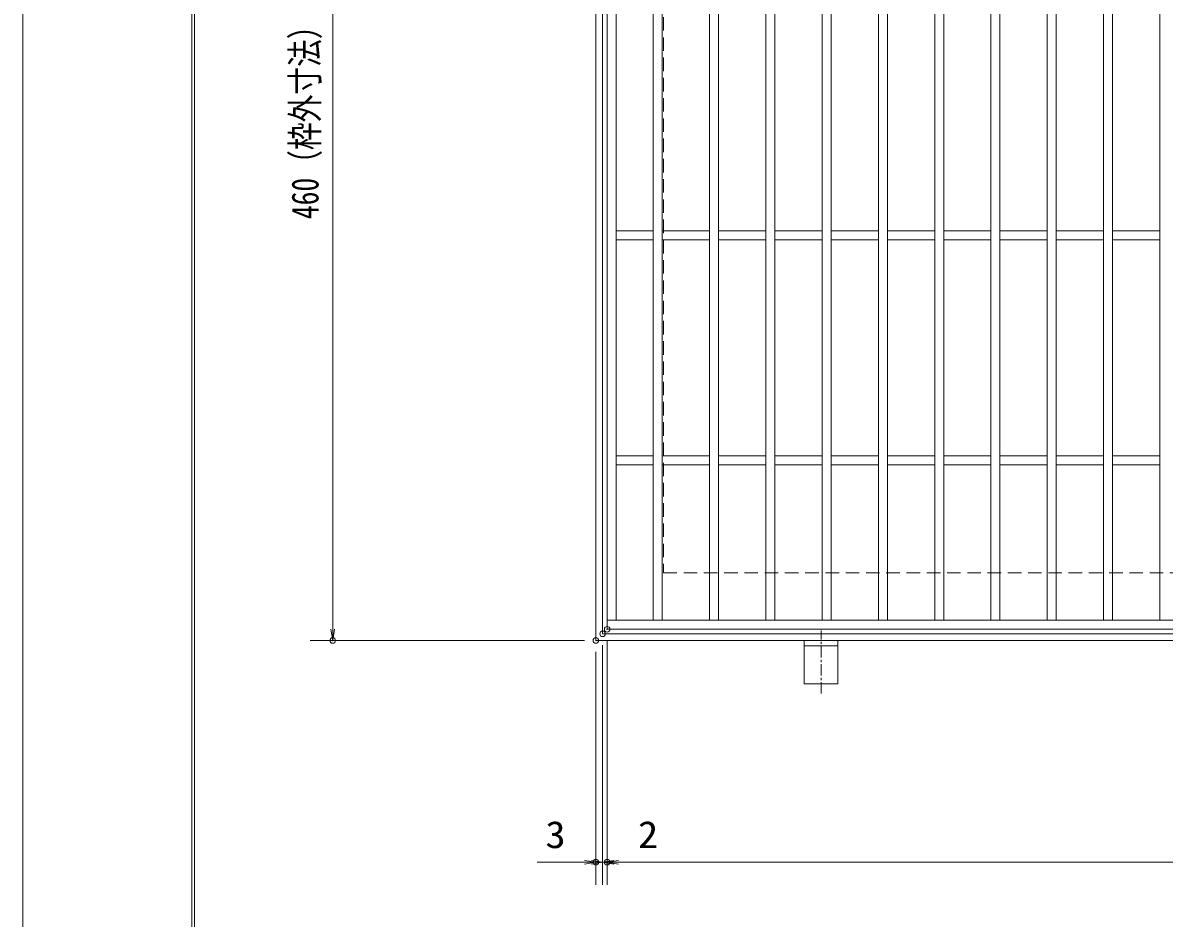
# Model space of a CAD drawing. Units: millimetres, scale not verified. Extents: x -1050 to 1050, y -742 to 742.
# Drawn here: x -1050 to -543, y -21 to 377 of the extents above; entities that cross this region are included whole.
import ezdxf
from ezdxf.enums import TextEntityAlignment as Align

# ---------------------------------------------------------------- set-up
doc = ezdxf.new("R2010")
doc.units = ezdxf.units.MM
doc.header["$LTSCALE"] = 5
doc.header["$PDMODE"] = 32
doc.header["$PDSIZE"] = 2.5
doc.linetypes.add('CHAIN1', pattern=[8, 5, -1, 1, -1])
doc.linetypes.add('DASHED1', pattern=[1.8, 1.2, -0.6])
for name, color, linetype, lineweight in [('0-0_7-図\u3000枠', 4, 'Continuous', 9), ('0-1_寸法注釈', 2, 'Continuous', 9), ('0-4_0', 2, 'Continuous', 9), ('0-5_DEFPOINTS', 134, 'Continuous', 9), ('0-6_枠', 7, 'Continuous', 9), ('0-7_蓋', 5, 'Continuous', 9), ('0-8_アンカー', 7, 'Continuous', 9), ('0-A_溝開口', 4, 'DASHED1', 9)]:
    doc.layers.add(name, color=color, linetype=linetype, lineweight=lineweight)
doc.styles.add('ＭＳ ゴシック', font='')
doc.styles.get('ＭＳ ゴシック').set_extended_font_data('MS Gothic')

# ---------------------------------------------------------------- blocks, each defined once
blk = doc.blocks.new('_OPEN')
at = {"layer": '0-4_0'}
blk.add_line((0, 0), (-5, 0), dxfattribs=at)
blk.add_lwpolyline([(-5, 0.833), (0, 0), (-5, -0.833)], dxfattribs=at)
blk = doc.blocks.new('A$C5D7C781A')
at = {"layer": '0-8_アンカー', "color": 6, "linetype": 'CHAIN1'}
blk.add_line((37.5, 140.11), (37.5, 0), dxfattribs=at)
at = {"layer": '0-8_アンカー'}
for p, q in [((0, 118.78), (0, 22.26)), ((0, 118.78), (75, 118.78)), ((75, 118.78), (75, 22.26)), ((75, 33.76), (0, 33.76)), ((0, 22.26), (75, 22.26))]:
    blk.add_line(p, q, dxfattribs=at)

msp = doc.modelspace()

# ---------------------------------------------------------------- linework, layer by layer
at = {"layer": '0-0_7-図\u3000枠'}
for p, q in [((-975, -692.5), (-975, 692.5)), ((-973.75, -691.25), (-973.75, 691.25))]:
    msp.add_line(p, q, dxfattribs=at)
at = {"layer": '0-1_寸法注釈'}
for p, q in [((-912.363, 557.475), (-912.363, 107.475)), ((-800.45, 102.475), (-922.363, 102.475)), ((-790.45, 102.475), (-790.45, -6.047)), ((-790.45, 102.475), (-790.45, -6.047)), ((-795.45, 97.475), (-795.45, -6.047)), ((-792.45, 100.475), (-792.45, -6.047)), ((-792.45, 100.475), (-792.45, -6.047)), ((-800.45, 3.953), (-821.563, 3.953)), ((-797.45, 3.953), (-802.45, 3.953)), ((-792.45, 3.953), (-795.45, 3.953)), ((-792.45, 3.953), (-790.45, 3.953)), ((-787.45, 3.953), (-782.45, 3.953)), ((-785.45, 3.953), (199.55, 3.953)), ((-785.45, 3.953), (-764.337, 3.953))]:
    msp.add_line(p, q, dxfattribs=at)
at = {"layer": '0-5_DEFPOINTS'}
msp.add_lwpolyline([(-1050, -742.5), (-1050, 742.5), (1050, 742.5), (1050, -742.5)], close=True, dxfattribs=at)
for p in [(-792.45, 105.475), (-790.45, 107.475), (-912.363, 102.475), (-795.45, 102.475), (-795.45, 102.475), (-795.45, 3.953), (-790.45, 3.953)]:
    msp.add_point(p, dxfattribs=at)
at = {"layer": '0-6_枠'}
for p, q in [((-795.45, 562.475), (-795.45, 102.475)), ((-792.45, 559.475), (-792.45, 105.475)), ((-795.45, 102.475), (409.55, 102.475)), ((-792.45, 105.475), (411.386, 105.475))]:
    msp.add_line(p, q, dxfattribs=at)
at = {"layer": '0-7_蓋'}
for p, q in [((-790.45, 107.475), (-790.45, 557.475)), ((-786.45, 111.475), (-786.45, 553.475)), ((-769.95, 553.475), (-769.95, 111.475)), ((-765.95, 553.475), (-765.95, 111.475)), ((-744.95, 553.475), (-744.95, 111.475)), ((-740.95, 553.475), (-740.95, 111.475)), ((-719.95, 553.475), (-719.95, 111.475)), ((-715.95, 553.475), (-715.95, 111.475)), ((-694.95, 553.475), (-694.95, 111.475)), ((-690.95, 553.475), (-690.95, 111.475)), ((-669.95, 553.475), (-669.95, 111.475)), ((-665.95, 553.475), (-665.95, 111.475)), ((-644.95, 553.475), (-644.95, 111.475)), ((-640.95, 553.475), (-640.95, 111.475)), ((-619.95, 553.475), (-619.95, 111.475)), ((-615.95, 553.475), (-615.95, 111.475)), ((-594.95, 553.475), (-594.95, 111.475)), ((-590.95, 553.475), (-590.95, 111.475)), ((-569.95, 553.475), (-569.95, 111.475)), ((-565.95, 553.475), (-565.95, 111.475)), ((-544.95, 553.475), (-544.95, 111.475)), ((-769.95, 284.475), (-786.45, 284.475)), ((-744.95, 284.475), (-765.95, 284.475)), ((-719.95, 284.475), (-740.95, 284.475)), ((-694.95, 284.475), (-715.95, 284.475)), ((-669.95, 284.475), (-690.95, 284.475)), ((-644.95, 284.475), (-665.95, 284.475)), ((-619.95, 284.475), (-640.95, 284.475)), ((-594.95, 284.475), (-615.95, 284.475)), ((-569.95, 284.475), (-590.95, 284.475)), ((-544.95, 284.475), (-565.95, 284.475)), ((-769.95, 280.475), (-786.45, 280.475)), ((-744.95, 280.475), (-765.95, 280.475)), ((-719.95, 280.475), (-740.95, 280.475)), ((-694.95, 280.475), (-715.95, 280.475)), ((-669.95, 280.475), (-690.95, 280.475)), ((-644.95, 280.475), (-665.95, 280.475)), ((-619.95, 280.475), (-640.95, 280.475)), ((-594.95, 280.475), (-615.95, 280.475)), ((-569.95, 280.475), (-590.95, 280.475)), ((-544.95, 280.475), (-565.95, 280.475)), ((-769.95, 184.475), (-786.45, 184.475)), ((-744.95, 184.475), (-765.95, 184.475)), ((-719.95, 184.475), (-740.95, 184.475)), ((-694.95, 184.475), (-715.95, 184.475)), ((-669.95, 184.475), (-690.95, 184.475)), ((-644.95, 184.475), (-665.95, 184.475)), ((-619.95, 184.475), (-640.95, 184.475)), ((-594.95, 184.475), (-615.95, 184.475)), ((-569.95, 184.475), (-590.95, 184.475)), ((-544.95, 184.475), (-565.95, 184.475)), ((-769.95, 180.475), (-786.45, 180.475)), ((-744.95, 180.475), (-765.95, 180.475)), ((-719.95, 180.475), (-740.95, 180.475)), ((-694.95, 180.475), (-715.95, 180.475)), ((-669.95, 180.475), (-690.95, 180.475)), ((-644.95, 180.475), (-665.95, 180.475)), ((-619.95, 180.475), (-640.95, 180.475)), ((-594.95, 180.475), (-615.95, 180.475)), ((-569.95, 180.475), (-590.95, 180.475)), ((-544.95, 180.475), (-565.95, 180.475)), ((-790.45, 111.475), (204.55, 111.475)), ((-790.45, 107.475), (204.55, 107.475))]:
    msp.add_line(p, q, dxfattribs=at)
at = {"layer": '0-7_蓋', "color": 7}
msp.add_point((-790.45, 107.475), dxfattribs=at)
at = {"layer": '0-A_溝開口'}
for p, q in [((-765.45, 532.475), (-765.45, 132.475)), ((-765.45, 132.475), (204.55, 132.475))]:
    msp.add_line(p, q, dxfattribs=at)

# ---------------------------------------------------------------- block references
at = {"layer": '0-1_寸法注釈'}
for p, rotation in [((-912.363, 102.475), 270), ((-792.45, 3.953), 180), ((-790.45, 3.953), 180), ((-790.45, 3.953), 180)]:
    msp.add_blockref('_OPEN', p, dxfattribs=dict(at, rotation=rotation))
for p in [(-795.45, 3.953), (-792.45, 3.953)]:
    msp.add_blockref('_OPEN', p, dxfattribs=at)
at = {"layer": '0-8_アンカー', "xscale": -0.2, "yscale": 0.2, "rotation": 180}
msp.add_blockref('A$C5D7C781A', (-702.95, 106.927), dxfattribs=at)

# ---------------------------------------------------------------- texts
at = {"layer": '0-1_寸法注釈', "color": 7, "style": 'ＭＳ ゴシック', "width": 0.75}
msp.add_text('460（枠外寸法）', height=12.03, rotation=90, dxfattribs=at).set_placement((-915.05, 289.682), align=Align.BOTTOM_LEFT)
at = {"layer": '0-1_寸法注釈', "color": 7, "style": 'ＭＳ ゴシック', "width": 1.1}
for s, p in [('3', (-817.873, 6.64)), ('2', (-776.76, 6.64))]:
    msp.add_text(s, height=12.02, dxfattribs=at).set_placement(p, align=Align.BOTTOM_LEFT)

doc.saveas('drawing.dxf')
